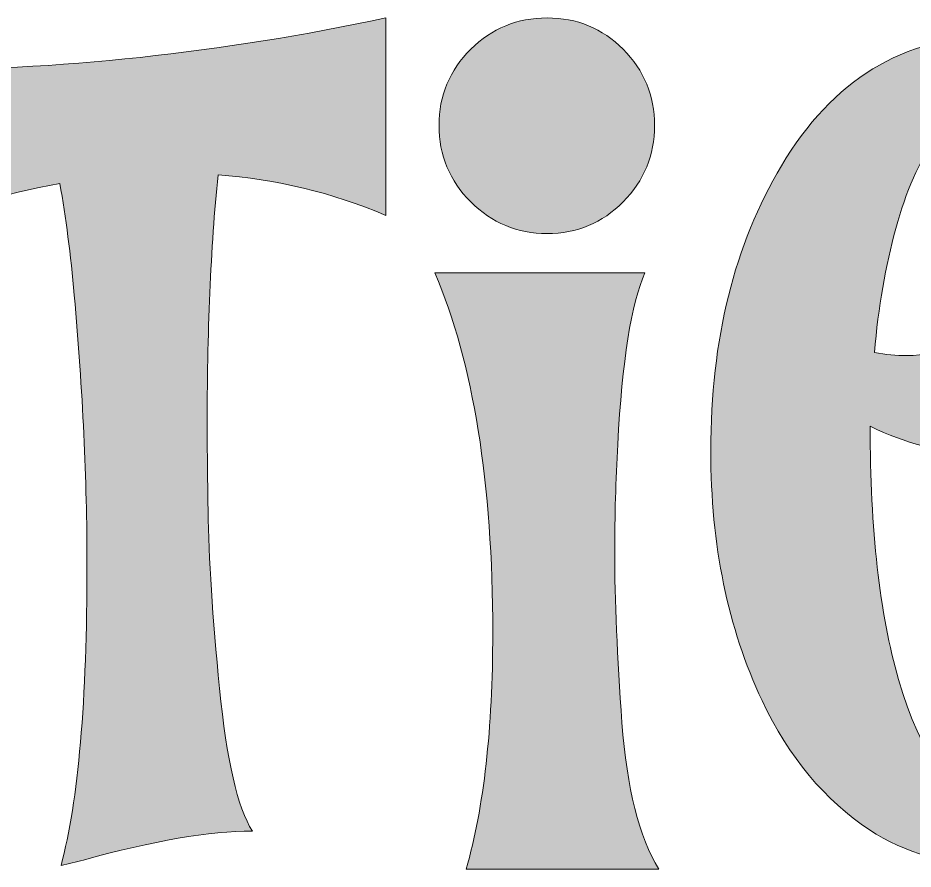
# Model space of a CAD drawing. Header units: inches. Extents: x 163 to 918, y -951 to -129.
# Drawn here: x 370.3 to 540.5, y -951 to -789.2 of the extents above; entities that cross this region are included whole.
import ezdxf

# ---------------------------------------------------------------- set-up
doc = ezdxf.new("R2010")
doc.units = ezdxf.units.IN
doc.header["$MEASUREMENT"] = 0
doc.layers.add('Layer 1', color=7, linetype='Continuous')

# ---------------------------------------------------------------- blocks, each defined once
blk = doc.blocks.new('block 4')
at = {"layer": 'Layer 1', "true_color": 0x030405}
h = blk.add_hatch(color=178, dxfattribs=at)
h.dxf.hatch_style = 2
edge = h.paths.add_edge_path()
edge.add_spline(control_points=[(378.53, -950.31), (381.82, -938.14), (383.47, -919.04), (383.47, -893.02), (383.47, -877.1), (382.66, -860.07), (381.05, -841.93), (380.37, -834.2), (379.45, -827.12), (378.3, -820.69), (367.74, -822.6), (357.29, -825.85), (346.95, -830.45), (346.95, -830.45), (346.95, -799.22), (346.95, -799.22), (378.03, -799.22), (409.14, -795.89), (440.3, -789.23), (440.3, -789.23), (440.3, -826.77), (440.3, -826.77), (430.04, -822.41), (419.4, -819.85), (408.38, -819.08), (407, -832.71), (406.31, -848.93), (406.31, -867.76), (406.31, -868.91), (406.37, -873.94), (406.49, -882.86), (406.6, -891.78), (407.33, -903.05), (408.67, -916.67), (410, -930.3), (412.09, -939.33), (414.92, -943.77), (406.81, -943.77), (396.09, -945.6), (382.78, -949.28), (381.4, -949.66), (379.98, -950.01), (378.53, -950.31)], knot_values=[0, 0, 0, 0, 1, 1, 1, 2, 2, 2, 3, 3, 3, 4, 4, 4, 5, 5, 5, 6, 6, 6, 7, 7, 7, 8, 8, 8, 9, 9, 9, 10, 10, 10, 11, 11, 11, 12, 12, 12, 13, 13, 13, 14, 14, 14, 14], degree=3, periodic=1)
h = blk.add_hatch(color=178, dxfattribs=at)
h.dxf.hatch_style = 2
edge = h.paths.add_edge_path()
edge.add_spline(control_points=[(492.19, -951), (492.19, -951), (455.57, -951), (455.57, -951), (458.93, -939.29), (460.62, -924.33), (460.62, -906.11), (460.62, -877.63), (456.94, -854.83), (449.6, -837.68), (449.6, -837.68), (489.55, -837.68), (489.55, -837.68), (486.95, -843.5), (485.23, -854.37), (484.38, -870.29), (484, -877.1), (483.81, -883.91), (483.81, -890.72), (483.81, -899.83), (484.27, -910.64), (485.19, -923.16), (486.11, -935.67), (488.44, -944.95), (492.19, -951)], knot_values=[0, 0, 0, 0, 1, 1, 1, 2, 2, 2, 3, 3, 3, 4, 4, 4, 5, 5, 5, 6, 6, 6, 7, 7, 7, 8, 8, 8, 8], degree=3, periodic=1)
edge = h.paths.add_edge_path()
edge.add_spline(control_points=[(470.95, -830.22), (465.29, -830.22), (460.45, -828.21), (456.43, -824.19), (452.41, -820.17), (450.4, -815.33), (450.4, -809.67), (450.4, -804), (452.41, -799.18), (456.43, -795.2), (460.45, -791.22), (465.29, -789.23), (470.95, -789.23), (476.62, -789.23), (481.44, -791.22), (485.42, -795.2), (489.4, -799.18), (491.39, -804), (491.39, -809.67), (491.39, -815.33), (489.4, -820.17), (485.42, -824.19), (481.44, -828.21), (476.62, -830.22), (470.95, -830.22)], knot_values=[0, 0, 0, 0, 1, 1, 1, 2, 2, 2, 3, 3, 3, 4, 4, 4, 5, 5, 5, 6, 6, 6, 7, 7, 7, 8, 8, 8, 8], degree=3, periodic=1)
h = blk.add_hatch(color=178, dxfattribs=at)
h.dxf.hatch_style = 2
edge = h.paths.add_edge_path()
edge.add_spline(control_points=[(555.8, -950.2), (546.84, -950.2), (539, -947.98), (532.26, -943.54), (523.77, -937.95), (516.95, -929.76), (511.83, -918.97), (505.32, -905.19), (502.07, -889.39), (502.07, -871.55), (502.07, -850.35), (506.54, -832.28), (515.5, -817.36), (525.22, -800.98), (538.65, -792.79), (555.8, -792.79), (567.43, -792.79), (576.5, -796.65), (583.01, -804.38), (588.6, -811.12), (591.39, -818.93), (591.39, -827.81), (591.39, -836.84), (588.69, -845.37), (583.3, -853.41), (577.9, -861.45), (570.76, -867), (561.88, -870.06), (558.59, -871.21), (555.19, -871.78), (551.66, -871.78), (545.62, -871.78), (539.19, -870.13), (532.38, -866.84), (532.38, -886.52), (534.17, -902.55), (537.77, -914.95), (542.06, -929.87), (548.07, -937.34), (555.8, -937.34), (558.63, -937.34), (560.85, -935.61), (562.46, -932.17), (564.6, -927.58), (565.67, -921.11), (565.67, -912.77), (565.67, -904.12), (564.45, -896.16), (562, -888.89), (562, -888.89), (595.64, -893.94), (595.64, -893.94), (594.11, -895.24), (592.5, -899.49), (590.82, -906.68), (589.13, -913.88), (587.68, -919.77), (586.45, -924.36), (581.78, -941.59), (571.57, -950.2), (555.8, -950.2)], knot_values=[0, 0, 0, 0, 1, 1, 1, 2, 2, 2, 3, 3, 3, 4, 4, 4, 5, 5, 5, 6, 6, 6, 7, 7, 7, 8, 8, 8, 9, 9, 9, 10, 10, 10, 11, 11, 11, 12, 12, 12, 13, 13, 13, 14, 14, 14, 15, 15, 15, 16, 16, 16, 17, 17, 17, 18, 18, 18, 19, 19, 19, 20, 20, 20, 20], degree=3, periodic=1)
edge = h.paths.add_edge_path()
edge.add_spline(control_points=[(539.27, -853.41), (546, -853.41), (551.97, -850.92), (557.18, -845.95), (562.38, -840.97), (564.98, -834.01), (564.98, -825.05), (564.98, -819.54), (564.08, -814.93), (562.29, -811.22), (560.49, -807.5), (558.32, -805.65), (555.8, -805.65), (551.51, -805.65), (547.84, -807.81), (544.78, -812.13), (541.71, -816.46), (539.21, -822.16), (537.26, -829.24), (535.31, -836.32), (533.94, -844.19), (533.18, -852.84), (535.32, -853.22), (537.35, -853.41), (539.27, -853.41)], knot_values=[0, 0, 0, 0, 1, 1, 1, 2, 2, 2, 3, 3, 3, 4, 4, 4, 5, 5, 5, 6, 6, 6, 7, 7, 7, 8, 8, 8, 8], degree=3, periodic=1)
at = {"layer": 'Layer 1', "lineweight": 0}
for points, knots in [([(378.53, -950.31), (381.82, -938.14), (383.47, -919.04), (383.47, -893.02), (383.47, -877.1), (382.66, -860.07), (381.05, -841.93), (380.37, -834.2), (379.45, -827.12), (378.3, -820.69), (367.74, -822.6), (357.29, -825.85), (346.95, -830.45), (346.95, -830.45), (346.95, -799.22), (346.95, -799.22), (378.03, -799.22), (409.14, -795.89), (440.3, -789.23), (440.3, -789.23), (440.3, -826.77), (440.3, -826.77), (430.04, -822.41), (419.4, -819.85), (408.38, -819.08), (407, -832.71), (406.31, -848.93), (406.31, -867.76), (406.31, -868.91), (406.37, -873.94), (406.49, -882.86), (406.6, -891.78), (407.33, -903.05), (408.67, -916.67), (410, -930.3), (412.09, -939.33), (414.92, -943.77), (406.81, -943.77), (396.09, -945.6), (382.78, -949.28), (381.4, -949.66), (379.98, -950.01), (378.53, -950.31)], [0, 0, 0, 0, 1, 1, 1, 2, 2, 2, 3, 3, 3, 4, 4, 4, 5, 5, 5, 6, 6, 6, 7, 7, 7, 8, 8, 8, 9, 9, 9, 10, 10, 10, 11, 11, 11, 12, 12, 12, 13, 13, 13, 14, 14, 14, 14]), ([(470.95, -830.22), (465.29, -830.22), (460.45, -828.21), (456.43, -824.19), (452.41, -820.17), (450.4, -815.33), (450.4, -809.67), (450.4, -804), (452.41, -799.18), (456.43, -795.2), (460.45, -791.22), (465.29, -789.23), (470.95, -789.23), (476.62, -789.23), (481.44, -791.22), (485.42, -795.2), (489.4, -799.18), (491.39, -804), (491.39, -809.67), (491.39, -815.33), (489.4, -820.17), (485.42, -824.19), (481.44, -828.21), (476.62, -830.22), (470.95, -830.22)], [0, 0, 0, 0, 1, 1, 1, 2, 2, 2, 3, 3, 3, 4, 4, 4, 5, 5, 5, 6, 6, 6, 7, 7, 7, 8, 8, 8, 8]), ([(555.8, -950.2), (546.84, -950.2), (539, -947.98), (532.26, -943.54), (523.77, -937.95), (516.95, -929.76), (511.83, -918.97), (505.32, -905.19), (502.07, -889.39), (502.07, -871.55), (502.07, -850.35), (506.54, -832.28), (515.5, -817.36), (525.22, -800.98), (538.65, -792.79), (555.8, -792.79), (567.43, -792.79), (576.5, -796.65), (583.01, -804.38), (588.6, -811.12), (591.39, -818.93), (591.39, -827.81), (591.39, -836.84), (588.69, -845.37), (583.3, -853.41), (577.9, -861.45), (570.76, -867), (561.88, -870.06), (558.59, -871.21), (555.19, -871.78), (551.66, -871.78), (545.62, -871.78), (539.19, -870.13), (532.38, -866.84), (532.38, -886.52), (534.17, -902.55), (537.77, -914.95), (542.06, -929.87), (548.07, -937.34), (555.8, -937.34), (558.63, -937.34), (560.85, -935.61), (562.46, -932.17), (564.6, -927.58), (565.67, -921.11), (565.67, -912.77), (565.67, -904.12), (564.45, -896.16), (562, -888.89), (562, -888.89), (595.64, -893.94), (595.64, -893.94), (594.11, -895.24), (592.5, -899.49), (590.82, -906.68), (589.13, -913.88), (587.68, -919.77), (586.45, -924.36), (581.78, -941.59), (571.57, -950.2), (555.8, -950.2)], [0, 0, 0, 0, 1, 1, 1, 2, 2, 2, 3, 3, 3, 4, 4, 4, 5, 5, 5, 6, 6, 6, 7, 7, 7, 8, 8, 8, 9, 9, 9, 10, 10, 10, 11, 11, 11, 12, 12, 12, 13, 13, 13, 14, 14, 14, 15, 15, 15, 16, 16, 16, 17, 17, 17, 18, 18, 18, 19, 19, 19, 20, 20, 20, 20]), ([(539.27, -853.41), (546, -853.41), (551.97, -850.92), (557.18, -845.95), (562.38, -840.97), (564.98, -834.01), (564.98, -825.05), (564.98, -819.54), (564.08, -814.93), (562.29, -811.22), (560.49, -807.5), (558.32, -805.65), (555.8, -805.65), (551.51, -805.65), (547.84, -807.81), (544.78, -812.13), (541.71, -816.46), (539.21, -822.16), (537.26, -829.24), (535.31, -836.32), (533.94, -844.19), (533.18, -852.84), (535.32, -853.22), (537.35, -853.41), (539.27, -853.41)], [0, 0, 0, 0, 1, 1, 1, 2, 2, 2, 3, 3, 3, 4, 4, 4, 5, 5, 5, 6, 6, 6, 7, 7, 7, 8, 8, 8, 8]), ([(492.19, -951), (492.19, -951), (455.57, -951), (455.57, -951), (458.93, -939.29), (460.62, -924.33), (460.62, -906.11), (460.62, -877.63), (456.94, -854.83), (449.6, -837.68), (449.6, -837.68), (489.55, -837.68), (489.55, -837.68), (486.95, -843.5), (485.23, -854.37), (484.38, -870.29), (484, -877.1), (483.81, -883.91), (483.81, -890.72), (483.81, -899.83), (484.27, -910.64), (485.19, -923.16), (486.11, -935.67), (488.44, -944.95), (492.19, -951)], [0, 0, 0, 0, 1, 1, 1, 2, 2, 2, 3, 3, 3, 4, 4, 4, 5, 5, 5, 6, 6, 6, 7, 7, 7, 8, 8, 8, 8])]:
    blk.add_open_spline(points, degree=3, knots=knots, dxfattribs=at)
blk = doc.blocks.new('block 2')
at = {"layer": 'Layer 1'}
blk.add_blockref('block 4', (0, 0), dxfattribs=at)

msp = doc.modelspace()

# ---------------------------------------------------------------- block references
at = {"layer": 'Layer 1'}
msp.add_blockref('block 2', (0, 0), dxfattribs=at)

doc.saveas('drawing.dxf')
